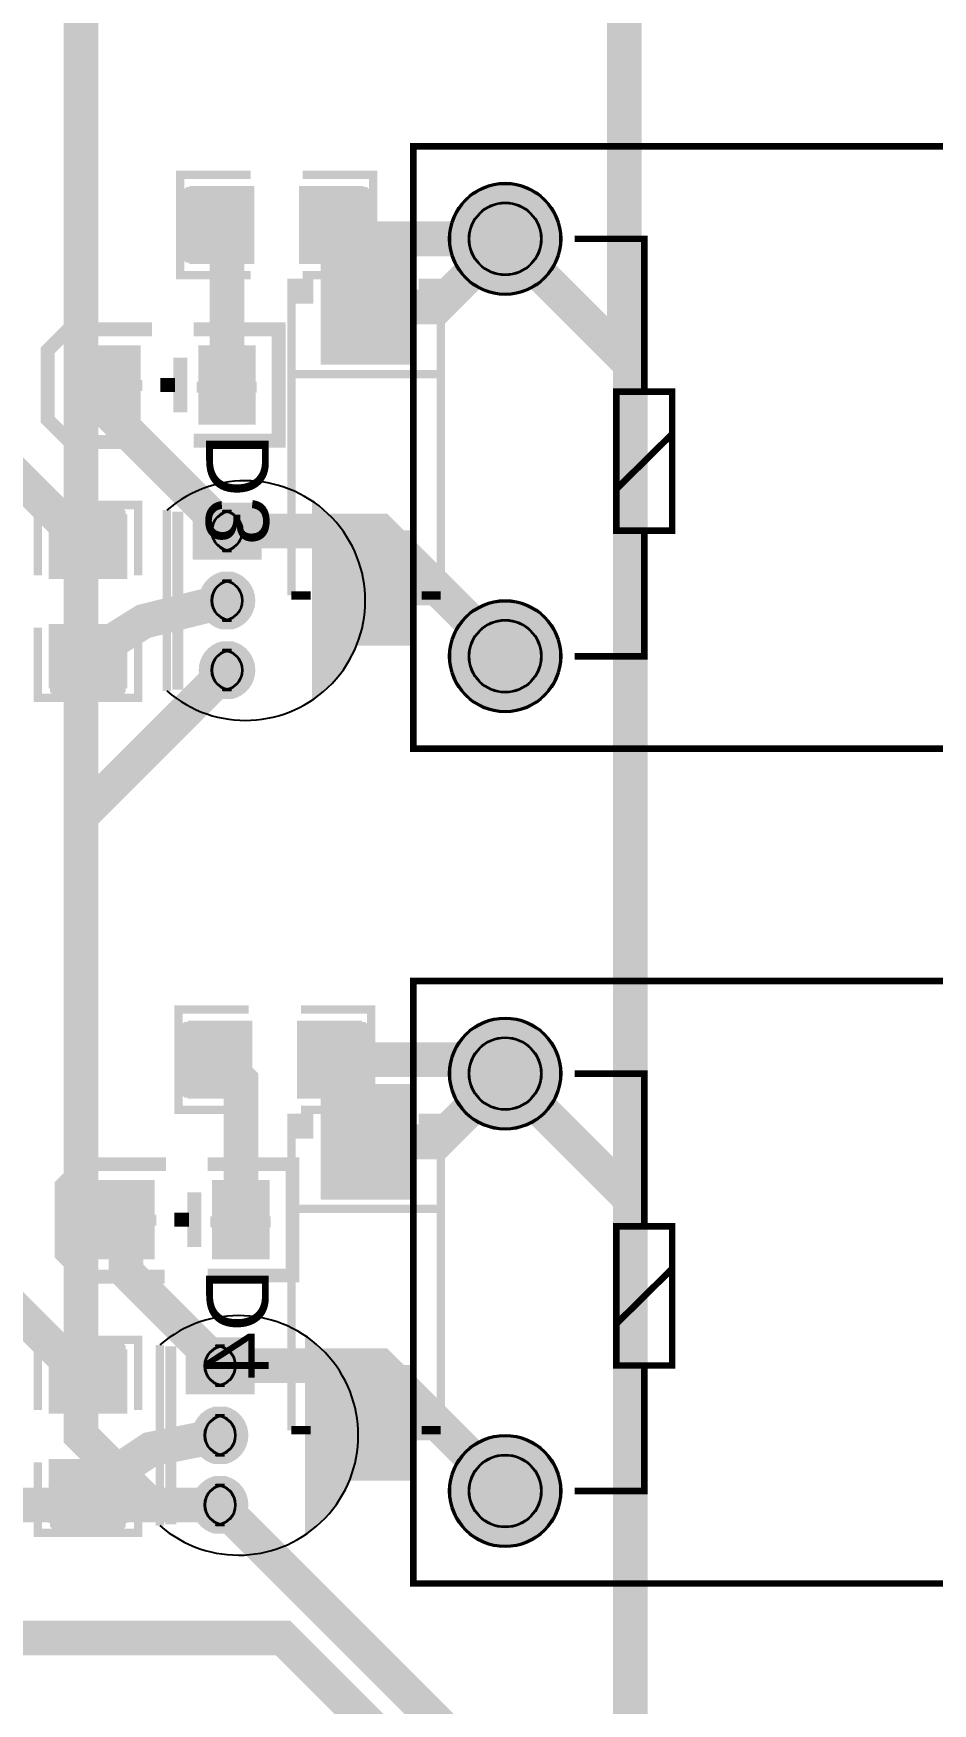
# Model space of a CAD drawing. Extents: x 2462 to 6780, y 1105 to 4890.
# Drawn here: x 5111 to 5757, y 2097 to 3298 of the extents above; entities that cross this region are included whole.
import ezdxf

# ---------------------------------------------------------------- set-up
doc = ezdxf.new("R2010")
doc.units = 9
for name, color, linetype, true_color in [('BottomLayer', 7, 'Continuous', 0x0000ff), ('BottomPasteMaskLayer', 7, 'Continuous', 0x800000), ('BottomSilkLayer', 7, 'Continuous', 0x66cc33), ('BottomSolderMaskLayer', 7, 'Continuous', 0xaa00ff), ('Document', 7, 'Continuous', 0xffffff), ('Multi-Layer', 7, 'Continuous', 0xc0c0c0), ('TopLayer', 7, 'Continuous', 0xff0000), ('TopPasteMaskLayer', 7, 'Continuous', 0x808080), ('TopSilkLayer', 7, 'Continuous', 0xffcc00), ('TopSolderMaskLayer', 7, 'Continuous', 0x800080)]:
    doc.layers.add(name, color=color, linetype=linetype, true_color=true_color)
doc.styles.get("Standard").update_dxf_attribs({"font": 'arial.ttf'})

msp = doc.modelspace()

# ---------------------------------------------------------------- hatches: boundary and pattern name
at = {"layer": 'BottomLayer'}
for points in [[(5318.1, 3141.3), (5381.9, 3141.3), (5381.9, 3060.7), (5318.1, 3060.7)], [(5318.1, 2858.7), (5381.9, 2858.7), (5381.9, 2939.3), (5318.1, 2939.3)], [(5318.1, 2541.3), (5381.9, 2541.3), (5381.9, 2460.7), (5318.1, 2460.7)], [(5318.1, 2258.7), (5381.9, 2258.7), (5381.9, 2339.3), (5318.1, 2339.3)]]:
    msp.add_hatch(color=256, dxfattribs=at).paths.add_polyline_path(points)
at = {"layer": 'BottomPasteMaskLayer'}
for points in [[(5318.1, 3141.3), (5381.9, 3141.3), (5381.9, 3060.7), (5318.1, 3060.7)], [(5318.1, 2858.7), (5381.9, 2858.7), (5381.9, 2939.3), (5318.1, 2939.3)], [(5318.1, 2541.3), (5381.9, 2541.3), (5381.9, 2460.7), (5318.1, 2460.7)], [(5318.1, 2258.7), (5381.9, 2258.7), (5381.9, 2339.3), (5318.1, 2339.3)]]:
    msp.add_hatch(color=256, dxfattribs=at).paths.add_polyline_path(points)
at = {"layer": 'BottomSilkLayer'}
for points in [[(5293.3, 3103.3), (5312.1, 3103.3), (5312.1, 3121.3), (5293.3, 3121.3)], [(5406.7, 3103.3), (5387.9, 3103.3), (5387.9, 3121.3), (5406.7, 3121.3)], [(5293.3, 2503.3), (5312.1, 2503.3), (5312.1, 2521.3), (5293.3, 2521.3)], [(5406.7, 2503.3), (5387.9, 2503.3), (5387.9, 2521.3), (5406.7, 2521.3)]]:
    msp.add_hatch(color=256, dxfattribs=at).paths.add_polyline_path(points)
at = {"layer": 'BottomSolderMaskLayer'}
for points in [[(5409.6, 3150, 1), (5490.4, 3150, 1)], [(5317.3, 3142.6), (5382.7, 3142.6), (5382.7, 3059.5), (5317.3, 3059.5)], [(5274.8, 2960.5), (5274.8, 2919.5), (5225.2, 2919.5), (5225.2, 2960.5)], [(5317.3, 2857.5), (5382.7, 2857.5), (5382.7, 2940.5), (5317.3, 2940.5)], [(5254.1, 2910.7, -0.785398), (5254.1, 2869.3), (5245.9, 2869.3, -0.785398), (5245.9, 2910.7)], [(5409.6, 2850, 1), (5490.4, 2850, 1)], [(5254.1, 2860.7, -0.785398), (5254.1, 2819.3), (5245.9, 2819.3, -0.785398), (5245.9, 2860.7)], [(5409.6, 2550, 1), (5490.4, 2550, 1)], [(5317.3, 2542.6), (5382.7, 2542.6), (5382.7, 2459.5), (5317.3, 2459.5)], [(5269.8, 2360.5), (5269.8, 2319.5), (5220.2, 2319.5), (5220.2, 2360.5)], [(5317.3, 2257.5), (5382.7, 2257.5), (5382.7, 2340.5), (5317.3, 2340.5)], [(5249.1, 2310.7, -0.785398), (5249.1, 2269.3), (5240.9, 2269.3, -0.785398), (5240.9, 2310.7)], [(5409.6, 2250, 1), (5490.4, 2250, 1)], [(5249.1, 2260.7, -0.785398), (5249.1, 2219.3), (5240.9, 2219.3, -0.785398), (5240.9, 2260.7)]]:
    msp.add_hatch(color=256, dxfattribs=at).paths.add_polyline_path(points)
at = {"layer": 'Document'}
for points in [[(5353.8, 3095.7), (5346.2, 3095.7), (5346.2, 3065.3), (5353.8, 3065.3)], [(5245.7, 3023.1), (5245.7, 3066.4), (5253.6, 3066.4), (5253.6, 3023.1)], [(5189.2, 3040.7), (5145.9, 3040.7), (5145.9, 3048.6), (5189.2, 3048.6)], [(5228.1, 3047.3), (5271.4, 3047.3), (5271.4, 3039.5), (5228.1, 3039.5)], [(5218.5, 2954), (5210.6, 2954), (5210.6, 2826), (5218.5, 2826)], [(5311, 2818.1), (5313.2, 2819.7), (5315.3, 2821.3), (5317.4, 2823), (5319.4, 2824.8), (5321.4, 2826.6), (5323.3, 2828.5), (5325.1, 2830.4), (5326.9, 2832.4), (5328.6, 2834.5), (5330.3, 2836.5), (5331.9, 2838.7), (5333.4, 2840.9), (5334.9, 2843.1), (5336.3, 2845.4), (5337.6, 2847.7), (5338.9, 2850.1), (5340, 2852.5), (5341.1, 2854.9), (5342.2, 2857.4), (5343.1, 2859.9), (5344, 2862.4), (5344.8, 2865), (5345.5, 2867.5), (5346.2, 2870.1), (5346.8, 2872.7), (5347.2, 2875.4), (5347.6, 2878), (5348, 2880.7), (5348.2, 2883.3), (5348.4, 2886), (5348.5, 2888.7), (5348.5, 2891.3), (5348.4, 2894), (5348.2, 2896.7), (5348, 2899.3), (5347.6, 2902), (5347.2, 2904.6), (5346.8, 2907.3), (5346.2, 2909.9), (5345.5, 2912.5), (5344.8, 2915), (5344, 2917.6), (5343.1, 2920.1), (5342.2, 2922.6), (5341.1, 2925.1), (5340, 2927.5), (5338.9, 2929.9), (5337.6, 2932.3), (5336.3, 2934.6), (5334.9, 2936.9), (5333.4, 2939.1), (5331.9, 2941.3), (5330.3, 2943.5), (5328.6, 2945.5), (5326.9, 2947.6), (5325.1, 2949.6), (5323.3, 2951.5), (5321.4, 2953.4), (5319.4, 2955.2), (5317.4, 2957), (5315.3, 2958.7), (5313.2, 2960.3), (5311, 2961.8)], [(5353.8, 2904.3), (5346.2, 2904.3), (5346.2, 2934.7), (5353.8, 2934.7)], [(5375.3, 2915.7), (5324.7, 2915.7), (5324.7, 2923.3), (5375.3, 2923.3)], [(5353.8, 2495.7), (5346.2, 2495.7), (5346.2, 2465.3), (5353.8, 2465.3)], [(5255.7, 2423.1), (5255.7, 2466.4), (5263.6, 2466.4), (5263.6, 2423.1)], [(5199.2, 2440.7), (5155.9, 2440.7), (5155.9, 2448.6), (5199.2, 2448.6)], [(5238.1, 2447.3), (5281.4, 2447.3), (5281.4, 2439.5), (5238.1, 2439.5)], [(5213.5, 2354), (5205.6, 2354), (5205.6, 2226), (5213.5, 2226)], [(5306, 2218.1), (5308.2, 2219.7), (5310.3, 2221.3), (5312.4, 2223), (5314.4, 2224.8), (5316.4, 2226.6), (5318.3, 2228.5), (5320.1, 2230.4), (5321.9, 2232.4), (5323.6, 2234.5), (5325.3, 2236.5), (5326.9, 2238.7), (5328.4, 2240.9), (5329.9, 2243.1), (5331.3, 2245.4), (5332.6, 2247.7), (5333.9, 2250.1), (5335, 2252.5), (5336.1, 2254.9), (5337.2, 2257.4), (5338.1, 2259.9), (5339, 2262.4), (5339.8, 2265), (5340.5, 2267.5), (5341.2, 2270.1), (5341.8, 2272.7), (5342.2, 2275.4), (5342.6, 2278), (5343, 2280.7), (5343.2, 2283.3), (5343.4, 2286), (5343.5, 2288.7), (5343.5, 2291.3), (5343.4, 2294), (5343.2, 2296.7), (5343, 2299.3), (5342.6, 2302), (5342.2, 2304.6), (5341.8, 2307.3), (5341.2, 2309.9), (5340.5, 2312.5), (5339.8, 2315), (5339, 2317.6), (5338.1, 2320.1), (5337.2, 2322.6), (5336.1, 2325.1), (5335, 2327.5), (5333.9, 2329.9), (5332.6, 2332.3), (5331.3, 2334.6), (5329.9, 2336.9), (5328.4, 2339.1), (5326.9, 2341.3), (5325.3, 2343.5), (5323.6, 2345.5), (5321.9, 2347.6), (5320.1, 2349.6), (5318.3, 2351.5), (5316.4, 2353.4), (5314.4, 2355.2), (5312.4, 2357), (5310.3, 2358.7), (5308.2, 2360.3), (5306, 2361.8)], [(5353.8, 2304.3), (5346.2, 2304.3), (5346.2, 2334.7), (5353.8, 2334.7)], [(5375.3, 2315.7), (5324.7, 2315.7), (5324.7, 2323.3), (5375.3, 2323.3)]]:
    msp.add_hatch(color=256, dxfattribs=at).paths.add_polyline_path(points)
at = {"layer": 'Multi-Layer'}
for points in [[(5410.6, 3150, 1), (5489.4, 3150, 1)], [(5273.6, 2959.7), (5273.6, 2920.3), (5226.4, 2920.3), (5226.4, 2959.7)], [(5253.9, 2909.7, -0.785398), (5253.9, 2870.3), (5246.1, 2870.3, -0.785398), (5246.1, 2909.7)], [(5410.6, 2850, 1), (5489.4, 2850, 1)], [(5253.9, 2859.7, -0.785398), (5253.9, 2820.3), (5246.1, 2820.3, -0.785398), (5246.1, 2859.7)], [(5410.6, 2550, 1), (5489.4, 2550, 1)], [(5268.6, 2359.7), (5268.6, 2320.3), (5221.4, 2320.3), (5221.4, 2359.7)], [(5248.9, 2309.7, -0.785398), (5248.9, 2270.3), (5241.1, 2270.3, -0.785398), (5241.1, 2309.7)], [(5410.6, 2250, 1), (5489.4, 2250, 1)], [(5248.9, 2259.7, -0.785398), (5248.9, 2220.3), (5241.1, 2220.3, -0.785398), (5241.1, 2259.7)]]:
    msp.add_hatch(color=256, dxfattribs=at).paths.add_polyline_path(points)
at = {"layer": 'TopLayer'}
for points in [[(5268.6, 3187.1), (5268.6, 3132.9), (5224, 3132.9), (5224, 3187.1)], [(5302.7, 3187.1), (5302.7, 3132.9), (5347.3, 3132.9), (5347.3, 3187.1)], [(5187, 3017.4), (5147.6, 3017.4), (5147.6, 3072.6), (5187, 3072.6)], [(5269.7, 3017.4), (5230.3, 3017.4), (5230.3, 3072.6), (5269.7, 3072.6)], [(5122.9, 2906.4), (5177.1, 2906.4), (5177.1, 2951), (5122.9, 2951)], [(5122.9, 2872.3), (5177.1, 2872.3), (5177.1, 2827.7), (5122.9, 2827.7)], [(5267.3, 2587.1), (5267.3, 2532.9), (5222.7, 2532.9), (5222.7, 2587.1)], [(5301.4, 2587.1), (5301.4, 2532.9), (5346, 2532.9), (5346, 2587.1)], [(5197, 2417.4), (5157.6, 2417.4), (5157.6, 2472.6), (5197, 2472.6)], [(5279.7, 2417.4), (5240.3, 2417.4), (5240.3, 2472.6), (5279.7, 2472.6)], [(5122.9, 2306.4), (5177.1, 2306.4), (5177.1, 2351), (5122.9, 2351)], [(5122.9, 2272.3), (5177.1, 2272.3), (5177.1, 2227.7), (5122.9, 2227.7)]]:
    msp.add_hatch(color=256, dxfattribs=at).paths.add_polyline_path(points)
at = {"layer": 'TopPasteMaskLayer'}
for points in [[(5267.9, 3185.2), (5267.9, 3168.7), (5250.4, 3168.7), (5250.4, 3150.9), (5267.7, 3150.9), (5267.9, 3134.8), (5265.9, 3132.8), (5220.7, 3132.8), (5218.7, 3134.8), (5218.7, 3185.2), (5220.7, 3187.2), (5265.9, 3187.2)], [(5352.6, 3185.2), (5352.6, 3134.8), (5350.6, 3132.8), (5305.3, 3132.8), (5303.3, 3134.8), (5303.1, 3150.9), (5320.9, 3150.9), (5320.9, 3168.7), (5303.5, 3168.7), (5303.3, 3185.2), (5305.3, 3187.2), (5350.6, 3187.2)], [(5187, 3017.4), (5147.6, 3017.4), (5147.6, 3072.6), (5187, 3072.6)], [(5269.7, 3017.4), (5230.3, 3017.4), (5230.3, 3072.6), (5269.7, 3072.6)], [(5124.8, 2956.3), (5175.2, 2956.3), (5177.2, 2954.3), (5177.2, 2909.1), (5175.2, 2907.1), (5159.1, 2906.9), (5159.1, 2924.6), (5141.3, 2924.6), (5141.3, 2907.3), (5124.8, 2907.1), (5122.8, 2909.1), (5122.8, 2954.3)], [(5124.8, 2871.7), (5141.3, 2871.7), (5141.3, 2854.1), (5159.1, 2854.1), (5159.1, 2871.5), (5175.2, 2871.7), (5177.2, 2869.7), (5177.2, 2824.4), (5175.2, 2822.4), (5124.8, 2822.4), (5122.8, 2824.4), (5122.8, 2869.7)], [(5266.7, 2585.2), (5266.7, 2568.7), (5249.1, 2568.7), (5249.1, 2550.9), (5266.5, 2550.9), (5266.7, 2534.8), (5264.7, 2532.8), (5219.4, 2532.8), (5217.4, 2534.8), (5217.4, 2585.2), (5219.4, 2587.2), (5264.7, 2587.2)], [(5351.3, 2585.2), (5351.3, 2534.8), (5349.3, 2532.8), (5304.1, 2532.8), (5302.1, 2534.8), (5301.9, 2550.9), (5319.6, 2550.9), (5319.6, 2568.7), (5302.3, 2568.7), (5302.1, 2585.2), (5304.1, 2587.2), (5349.3, 2587.2)], [(5197, 2417.4), (5157.6, 2417.4), (5157.6, 2472.6), (5197, 2472.6)], [(5279.7, 2417.4), (5240.3, 2417.4), (5240.3, 2472.6), (5279.7, 2472.6)], [(5124.8, 2356.3), (5175.2, 2356.3), (5177.2, 2354.3), (5177.2, 2309.1), (5175.2, 2307.1), (5159.1, 2306.9), (5159.1, 2324.6), (5141.3, 2324.6), (5141.3, 2307.3), (5124.8, 2307.1), (5122.8, 2309.1), (5122.8, 2354.3)], [(5124.8, 2271.7), (5141.3, 2271.7), (5141.3, 2254.1), (5159.1, 2254.1), (5159.1, 2271.5), (5175.2, 2271.7), (5177.2, 2269.7), (5177.2, 2224.4), (5175.2, 2222.4), (5124.8, 2222.4), (5122.8, 2224.4), (5122.8, 2269.7)]]:
    msp.add_hatch(color=256, dxfattribs=at).paths.add_polyline_path(points)
at = {"layer": 'TopSolderMaskLayer'}
for points in [[(5269.6, 3188.1), (5269.6, 3131.9), (5223, 3131.9), (5223, 3188.1)], [(5301.7, 3188.1), (5301.7, 3131.9), (5348.3, 3131.9), (5348.3, 3188.1)], [(5409.6, 3150, 1), (5490.4, 3150, 1)], [(5188, 3016.5), (5146.6, 3016.5), (5146.6, 3073.5), (5188, 3073.5)], [(5270.7, 3016.5), (5229.3, 3016.5), (5229.3, 3073.5), (5270.7, 3073.5)], [(5274.8, 2960.5), (5274.8, 2919.5), (5225.2, 2919.5), (5225.2, 2960.5)], [(5121.7, 2905.6), (5178.3, 2905.6), (5178.3, 2951.9), (5121.7, 2951.9)], [(5254.1, 2910.7, -0.785398), (5254.1, 2869.3), (5245.9, 2869.3, -0.785398), (5245.9, 2910.7)], [(5409.6, 2850, 1), (5490.4, 2850, 1)], [(5121.7, 2873.1), (5178.3, 2873.1), (5178.3, 2826.9), (5121.7, 2826.9)], [(5254.1, 2860.7, -0.785398), (5254.1, 2819.3), (5245.9, 2819.3, -0.785398), (5245.9, 2860.7)], [(5268.3, 2588.1), (5268.3, 2531.9), (5221.7, 2531.9), (5221.7, 2588.1)], [(5300.4, 2588.1), (5300.4, 2531.9), (5347, 2531.9), (5347, 2588.1)], [(5409.6, 2550, 1), (5490.4, 2550, 1)], [(5198, 2416.5), (5156.6, 2416.5), (5156.6, 2473.5), (5198, 2473.5)], [(5280.7, 2416.5), (5239.3, 2416.5), (5239.3, 2473.5), (5280.7, 2473.5)], [(5269.8, 2360.5), (5269.8, 2319.5), (5220.2, 2319.5), (5220.2, 2360.5)], [(5121.7, 2305.6), (5178.3, 2305.6), (5178.3, 2351.9), (5121.7, 2351.9)], [(5249.1, 2310.7, -0.785398), (5249.1, 2269.3), (5240.9, 2269.3, -0.785398), (5240.9, 2310.7)], [(5409.6, 2250, 1), (5490.4, 2250, 1)], [(5121.7, 2273.1), (5178.3, 2273.1), (5178.3, 2226.9), (5121.7, 2226.9)], [(5249.1, 2260.7, -0.785398), (5249.1, 2219.3), (5240.9, 2219.3, -0.785398), (5240.9, 2260.7)]]:
    msp.add_hatch(color=256, dxfattribs=at).paths.add_polyline_path(points)

# ---------------------------------------------------------------- linework, layer by layer
at = {"layer": 'BottomLayer', "const_width": 25}
for points in [[(4165, 4180), (5010, 4180), (5145, 4045), (5145, 2290), (5195, 2240), (5245, 2240)], [(5535.7, 3064.3), (5535.7, 3664.3), (5450, 3750)], [(5450, 3150), (5401, 3101), (5350, 3101)], [(5450, 3150), (5540, 3060), (5540, 1960), (5525, 1945), (5525, 1909.6)], [(5450, 2850), (5401, 2899), (5350, 2899)], [(5250, 2840), (5146.4, 2736.4), (5145, 2736.4)], [(5450, 2550), (5401, 2501), (5350, 2501)], [(5450, 2550), (5540, 2460), (5540, 2444.6)], [(5450, 2250), (5401, 2299), (5350, 2299)], [(5245, 2240), (5011.3, 2240), (4915.6, 2144.4)], [(5245, 2240), (5425, 2060), (5425, 1910)]]:
    msp.add_lwpolyline(points, dxfattribs=at)
at = {"layer": 'BottomSilkLayer', "const_width": 6}
for points in [[(5296.3, 3106.3), (5296.3, 2893.7)], [(5403.7, 3106.3), (5403.7, 2893.7)], [(5296.3, 3052.7), (5403.7, 3052.7)], [(5296.3, 2893.7), (5310.1, 2893.7)], [(5403.7, 2893.7), (5389.9, 2893.7)], [(5296.3, 2506.3), (5296.3, 2293.7)], [(5403.7, 2506.3), (5403.7, 2293.7)], [(5296.3, 2452.7), (5403.7, 2452.7)], [(5296.3, 2293.7), (5310.1, 2293.7)], [(5403.7, 2293.7), (5389.9, 2293.7)]]:
    msp.add_lwpolyline(points, dxfattribs=at)
at = {"layer": 'BottomSolderMaskLayer'}
for points in [[(5253.1, 2954.5), (5246.9, 2954.5)], [(5253.1, 2925.5), (5246.9, 2925.5)], [(5253.1, 2904.5), (5246.9, 2904.5)], [(5253.1, 2875.5), (5246.9, 2875.5)], [(5253.1, 2854.5), (5246.9, 2854.5)], [(5253.1, 2825.5), (5246.9, 2825.5)], [(5248.1, 2354.5), (5241.9, 2354.5)], [(5248.1, 2325.5), (5241.9, 2325.5)], [(5248.1, 2304.5), (5241.9, 2304.5)], [(5248.1, 2275.5), (5241.9, 2275.5)], [(5248.1, 2254.5), (5241.9, 2254.5)], [(5248.1, 2225.5), (5241.9, 2225.5)]]:
    msp.add_lwpolyline(points, close=True, dxfattribs=at)
for centre, radius in [((5450, 3150), 40.4), ((5450, 3150), 26.2), ((5450, 2850), 40.4), ((5450, 2850), 26.2), ((5450, 2550), 40.4), ((5450, 2550), 26.2), ((5450, 2250), 40.4), ((5450, 2250), 26.2)]:
    msp.add_circle(centre, radius, dxfattribs=at)
for centre, start, end in [((5253.1, 2940), 450, 270), ((5246.9, 2940), 270, 450), ((5253.1, 2890), 450, 270), ((5246.9, 2890), 270, 450), ((5253.1, 2840), 450, 270), ((5246.9, 2840), 270, 450), ((5248.1, 2340), 450, 270), ((5241.9, 2340), 270, 450), ((5248.1, 2290), 450, 270), ((5241.9, 2290), 270, 450), ((5248.1, 2240), 450, 270), ((5241.9, 2240), 270, 450)]:
    msp.add_arc(centre, 14.5, start, end, dxfattribs=at)
at = {"layer": 'Multi-Layer'}
for points in [[(5253, 2953.8), (5247.1, 2953.8)], [(5253, 2926.2), (5247.1, 2926.2)], [(5253, 2903.8), (5247.1, 2903.8)], [(5253, 2876.2), (5247.1, 2876.2)], [(5253, 2853.8), (5247.1, 2853.8)], [(5253, 2826.2), (5247.1, 2826.2)], [(5248, 2353.8), (5242.1, 2353.8)], [(5248, 2326.2), (5242.1, 2326.2)], [(5248, 2303.8), (5242.1, 2303.8)], [(5248, 2276.2), (5242.1, 2276.2)], [(5248, 2253.8), (5242.1, 2253.8)], [(5248, 2226.2), (5242.1, 2226.2)]]:
    msp.add_lwpolyline(points, close=True, dxfattribs=at)
for centre, radius in [((5450, 3150), 39.4), ((5450, 3150), 25.6), ((5450, 2850), 39.4), ((5450, 2850), 25.6), ((5450, 2550), 39.4), ((5450, 2550), 25.6), ((5450, 2250), 39.4), ((5450, 2250), 25.6)]:
    msp.add_circle(centre, radius, dxfattribs=at)
for centre, start, end in [((5253, 2940), 450, 270), ((5247.1, 2940), 270, 450), ((5253, 2890), 450, 270), ((5247.1, 2890), 270, 450), ((5253, 2840), 450, 270), ((5247.1, 2840), 270, 450), ((5248, 2340), 450, 270), ((5242.1, 2340), 270, 450), ((5248, 2290), 450, 270), ((5242.1, 2290), 270, 450), ((5248, 2240), 450, 270), ((5242.1, 2240), 270, 450)]:
    msp.add_arc(centre, 13.8, start, end, dxfattribs=at)
at = {"layer": 'TopLayer', "const_width": 25}
for points in [[(5246.3, 3160), (5250, 3156.3), (5250, 3045)], [(5325, 3160), (5335, 3150), (5450, 3150)], [(5150, 2928.7), (4950, 3128.7), (4950, 3150)], [(5167.3, 3045), (5167.3, 3022.7), (5250, 2940)], [(4950, 2950), (5080, 2820), (5080, 2398.7), (5150, 2328.7)], [(5450, 2850), (5360, 2940), (5250, 2940)], [(5250, 2890), (5190, 2875), (5150, 2850)], [(5245, 2560), (5260, 2545), (5260, 2445)], [(5450, 2550), (5440, 2560), (5323.7, 2560)], [(5177.3, 2445), (5177.3, 2407.7), (5245, 2340)], [(5450, 2250), (5360, 2340), (5245, 2340)], [(5245, 2290), (5195, 2280), (5150, 2250)], [(5525, 1909.6), (5290.2, 2144.4), (4994.4, 2144.4)]]:
    msp.add_lwpolyline(points, dxfattribs=at)
at = {"layer": 'TopSilkLayer', "const_width": 4.72}
for points in [[(6216.1, 3216.5), (5383.9, 3216.5), (5383.9, 2783.5), (6216.1, 2783.5), (6216.1, 3216.5)], [(6216.1, 2616.5), (5383.9, 2616.5), (5383.9, 2183.5), (6216.1, 2183.5), (6216.1, 2616.5)]]:
    msp.add_lwpolyline(points, close=True, dxfattribs=at)
at = {"layer": 'TopSilkLayer'}
for points, const_width in [([(5266.9, 3196.1), (5216.3, 3196.1), (5216.3, 3123.9), (5266.9, 3123.9)], 6), ([(5304.4, 3196.1), (5355, 3196.1), (5355, 3123.9), (5304.4, 3123.9)], 6), ([(5550, 3040.2), (5570.1, 3040.2), (5570.1, 2940.2), (5550, 2940.2), (5529.9, 2940.2), (5529.9, 3040.2), (5550, 3040.2), (5550, 3150), (5500, 3150)], 4.72), ([(5195.1, 3004), (5137.1, 3004), (5121.1, 3019.9), (5121.1, 3069.9), (5136.1, 3084.9), (5196.1, 3084.9)], 10), ([(5226.1, 3004.9), (5287.1, 3004.9), (5287.1, 3084.9), (5226.1, 3084.9)], 10), ([(5216.5, 3064.7), (5216.5, 3025.3)], 10), ([(5212.6, 3045), (5202, 3045)], 10), ([(5529.9, 2970.1), (5570.1, 3009.8)], 4.72), ([(5113.9, 2908.1), (5113.9, 2958.7), (5186.1, 2958.7), (5186.1, 2908.1)], 6), ([(5206.7, 2955), (5206.7, 2825)], 5.98), ([(5500, 2850), (5550, 2850), (5550, 2940.2)], 4.72), ([(5113.9, 2870.6), (5113.9, 2820), (5186.1, 2820), (5186.1, 2870.6)], 6), ([(5265.6, 2596.1), (5215, 2596.1), (5215, 2523.9), (5265.6, 2523.9)], 6), ([(5303.1, 2596.1), (5353.7, 2596.1), (5353.7, 2523.9), (5303.1, 2523.9)], 6), ([(5550, 2440.2), (5570.1, 2440.2), (5570.1, 2340.2), (5550, 2340.2), (5529.9, 2340.2), (5529.9, 2440.2), (5550, 2440.2), (5550, 2550), (5500, 2550)], 4.72), ([(5205.1, 2404), (5147.1, 2404), (5131.1, 2419.9), (5131.1, 2469.9), (5146.1, 2484.9), (5206.1, 2484.9)], 10), ([(5236.1, 2404.9), (5297.1, 2404.9), (5297.1, 2484.9), (5236.1, 2484.9)], 10), ([(5226.5, 2464.7), (5226.5, 2425.3)], 10), ([(5222.6, 2445), (5212, 2445)], 10), ([(5529.9, 2370.1), (5570.1, 2409.8)], 4.72), ([(5113.9, 2308.1), (5113.9, 2358.7), (5186.1, 2358.7), (5186.1, 2308.1)], 6), ([(5201.7, 2355), (5201.7, 2225)], 5.98), ([(5500, 2250), (5550, 2250), (5550, 2340.2)], 4.72), ([(5113.9, 2270.6), (5113.9, 2220), (5186.1, 2220), (5186.1, 2270.6)], 6)]:
    msp.add_lwpolyline(points, dxfattribs=dict(at, const_width=const_width))
for centre in [(5263.3, 2890), (5258.3, 2290)]:
    msp.add_arc(centre, 86.1, 228.9378, 131.0217, dxfattribs=at)
at = {"layer": 'TopSolderMaskLayer'}
for points in [[(5253.1, 2954.5), (5246.9, 2954.5)], [(5253.1, 2925.5), (5246.9, 2925.5)], [(5253.1, 2904.5), (5246.9, 2904.5)], [(5253.1, 2875.5), (5246.9, 2875.5)], [(5253.1, 2854.5), (5246.9, 2854.5)], [(5253.1, 2825.5), (5246.9, 2825.5)], [(5248.1, 2354.5), (5241.9, 2354.5)], [(5248.1, 2325.5), (5241.9, 2325.5)], [(5248.1, 2304.5), (5241.9, 2304.5)], [(5248.1, 2275.5), (5241.9, 2275.5)], [(5248.1, 2254.5), (5241.9, 2254.5)], [(5248.1, 2225.5), (5241.9, 2225.5)]]:
    msp.add_lwpolyline(points, close=True, dxfattribs=at)
for centre, radius in [((5450, 3150), 40.4), ((5450, 3150), 26.2), ((5450, 2850), 40.4), ((5450, 2850), 26.2), ((5450, 2550), 40.4), ((5450, 2550), 26.2), ((5450, 2250), 40.4), ((5450, 2250), 26.2)]:
    msp.add_circle(centre, radius, dxfattribs=at)
for centre, start, end in [((5253.1, 2940), 450, 270), ((5246.9, 2940), 270, 450), ((5253.1, 2890), 450, 270), ((5246.9, 2890), 270, 450), ((5253.1, 2840), 450, 270), ((5246.9, 2840), 270, 450), ((5248.1, 2340), 450, 270), ((5241.9, 2340), 270, 450), ((5248.1, 2290), 450, 270), ((5241.9, 2290), 270, 450), ((5248.1, 2240), 450, 270), ((5241.9, 2240), 270, 450)]:
    msp.add_arc(centre, 14.5, start, end, dxfattribs=at)

# ---------------------------------------------------------------- texts
at = {"layer": 'BottomSilkLayer', "text_generation_flag": 2}
for s, p in [('D3', (5280, 3010)), ('D4', (5280, 2410))]:
    msp.add_text(s, height=45, rotation=90, dxfattribs=at).set_placement(p)

doc.saveas('drawing.dxf')
